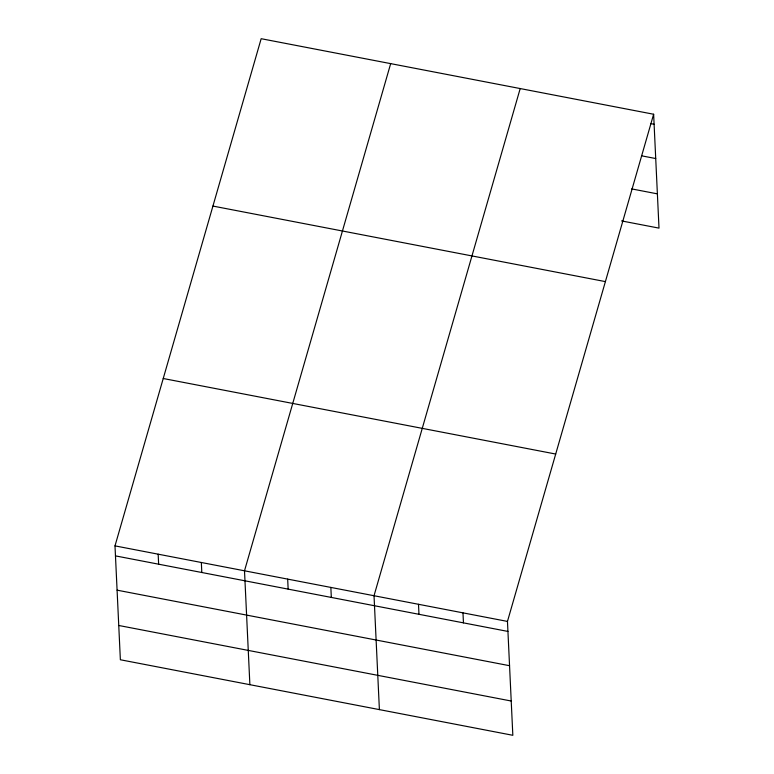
<?xml version="1.0" encoding="UTF-8"?>
<svg xmlns="http://www.w3.org/2000/svg" width="774" height="774" viewBox="0 0 774 774"><rect width="100%" height="100%" fill="white"/><g stroke="black" fill="none" stroke-linecap="round" stroke-linejoin="round"><path stroke-width="1.16" d="M653.633 114.242L507.463 621.416L512.833 735.3L120.367 659.758L114.997 545.873L261.167 38.7L653.633 114.242L659.003 228.127L621.551 220.919M390.677 63.632L244.507 570.796L249.876 684.69M520.196 88.555L374.026 595.728L379.395 709.613M650.595 123.588L654.107 124.266M641.675 155.835L655.723 158.535M631.632 188.895L657.387 193.858M212.927 206.068L605.394 281.61M163.237 378.505L555.703 454.048M114.997 545.873L507.463 621.416M115.471 555.887L507.938 631.429M117.087 590.165L509.553 665.708M118.751 625.479L511.217 701.021M462.978 612.853L463.452 622.867M418.502 604.291L418.976 614.314M330.856 587.418L331.32 597.441M287.676 579.107L288.151 589.13M201.337 562.485L201.811 572.508M158.167 554.184L158.641 564.198"/></g></svg>
